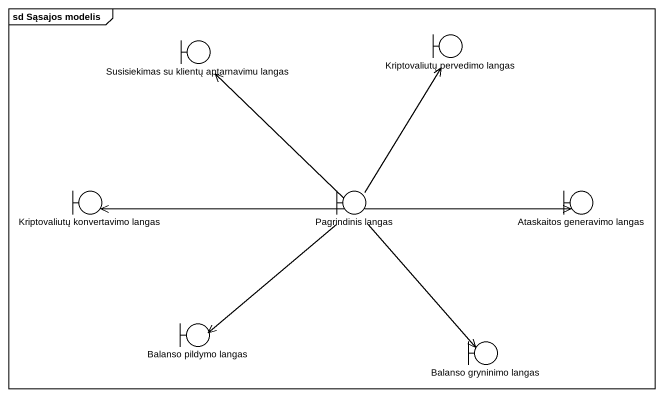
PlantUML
@startuml
mainframe sd Sąsajos modelis
boundary "Susisiekimas su klientų aptarnavimu langas" as Susisiekimas_su_klientų
boundary "Kriptovaliutų pervedimo langas" as Kriptovaliutų_pervedimo
boundary "Kriptovaliutų konvertavimo langas" as Kriptovaliutų_konvertavimo
boundary "Pagrindinis langas" as Pagrindinis_langas
boundary "Ataskaitos generavimo langas" as Ataskaitos_generavimo_langas
boundary "Balanso pildymo langas" as Balanso_pildymo_langas
boundary "Balanso gryninimo langas" as Balanso_gryninimo_langas
Pagrindinis_langas -up-> Susisiekimas_su_klientų
Pagrindinis_langas -up-> Kriptovaliutų_pervedimo
Pagrindinis_langas -left-> Kriptovaliutų_konvertavimo
Pagrindinis_langas -right-> Ataskaitos_generavimo_langas
Pagrindinis_langas --> Balanso_pildymo_langas
Pagrindinis_langas --> Balanso_gryninimo_langas
@enduml
